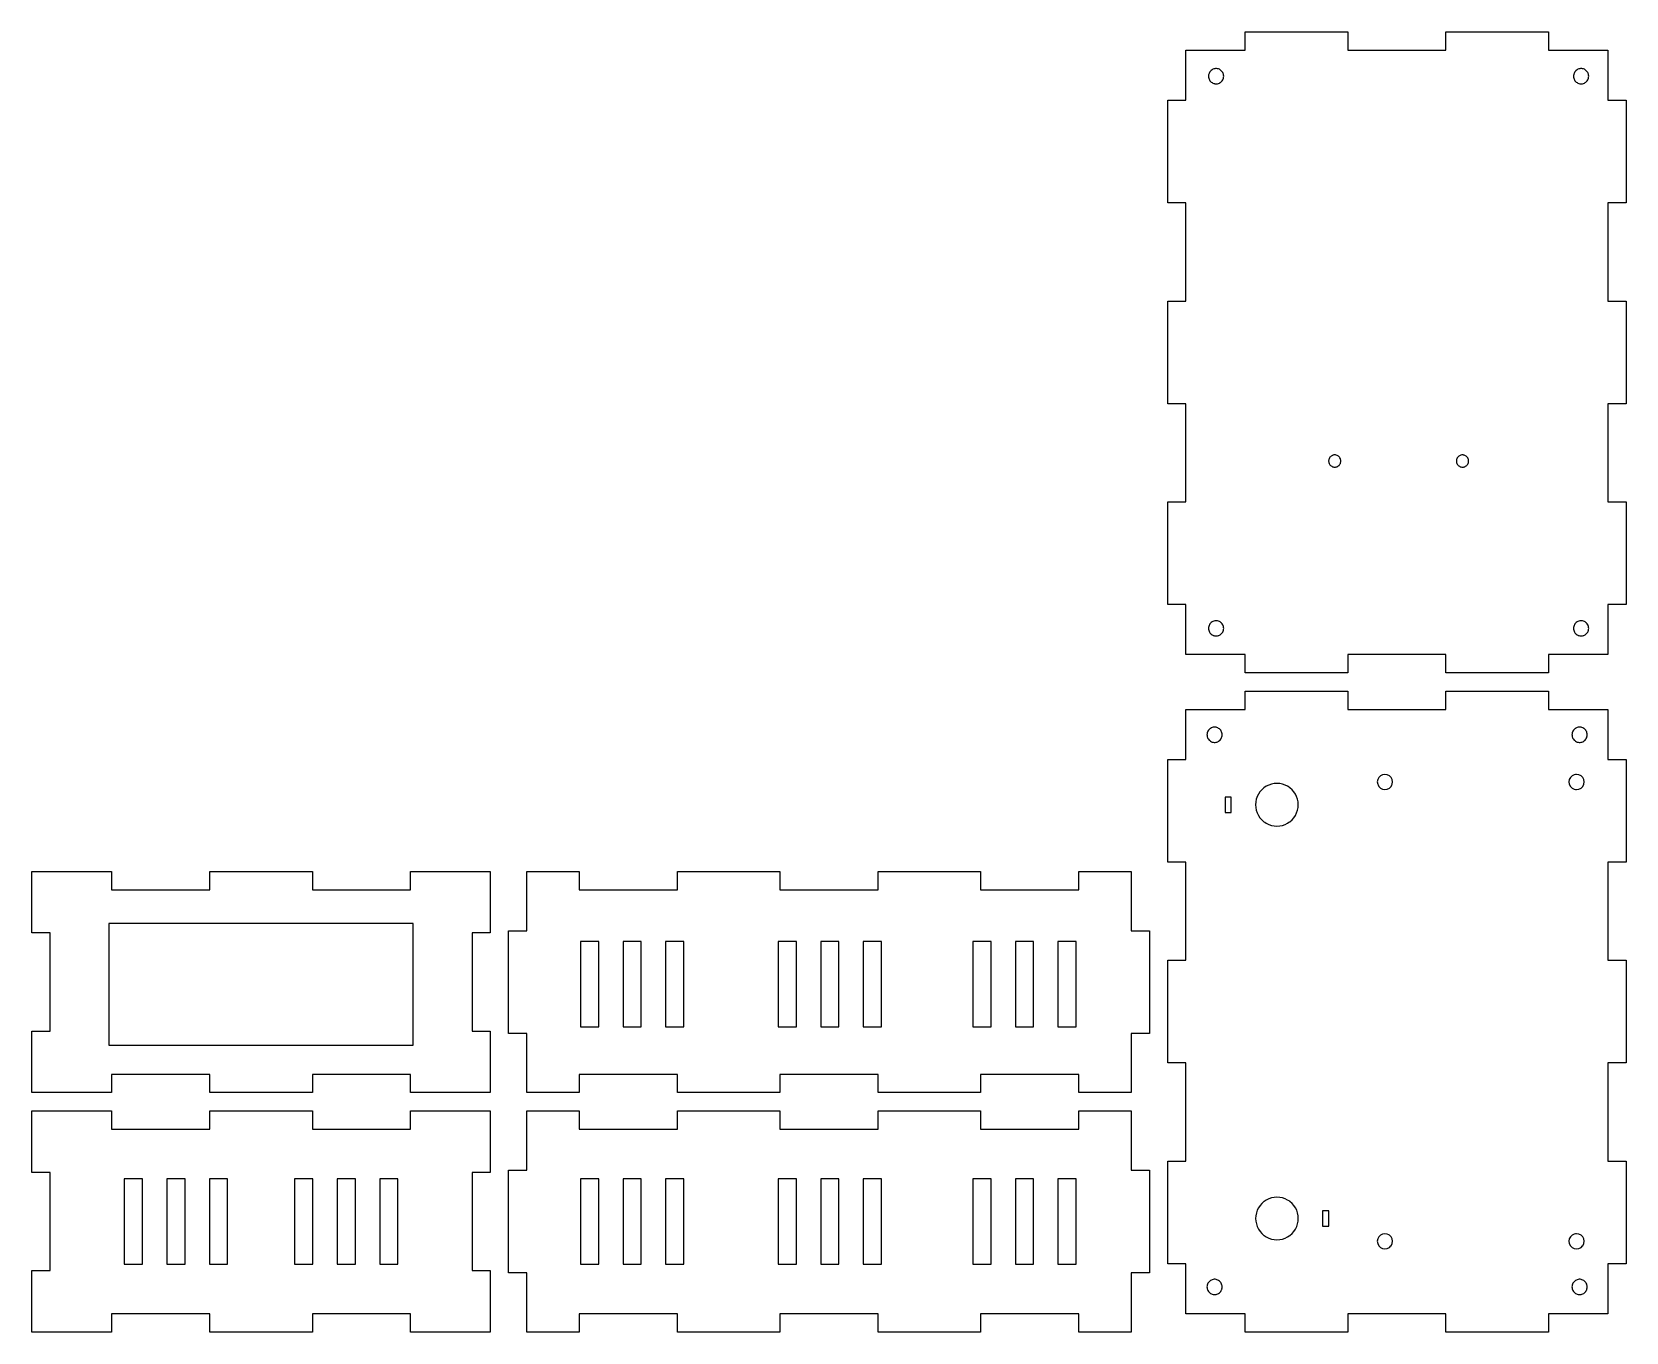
# Model space of a CAD drawing. Header units: millimetres. Extents: x -100 to 162, y 116 to 329.
import ezdxf

# ---------------------------------------------------------------- set-up
doc = ezdxf.new("R2010")
doc.units = ezdxf.units.MM
doc.layers.get('0').update_dxf_attribs({"linetype": 'CONTINUOUS'})

msp = doc.modelspace()

# ---------------------------------------------------------------- linework, layer by layer
at = {"color": 7}
for points in [[(149.149994, 329.260002), (149.149994, 326.260002), (153.251999, 326.260002), (155.753006, 326.260002), (158.899994, 326.260002), (158.899994, 320.722), (158.899994, 318.010002), (161.899994, 318.010002), (161.899994, 301.150002), (158.899994, 301.150002), (158.899994, 285.010002), (161.899994, 285.010002), (161.899994, 281.256004), (161.899994, 268.150002), (158.899994, 268.150002), (158.899994, 257.718002), (158.899994, 252.010002), (161.899994, 252.010002), (161.899994, 235.150002), (158.899994, 235.150002), (158.899994, 229.968001), (158.899994, 226.900002), (153.251999, 226.900002), (149.149994, 226.900002), (149.149994, 223.900002), (132.289993, 223.900002), (132.289993, 226.900002), (131.072006, 226.900002), (116.150002, 226.900002), (116.150002, 223.900002), (99.290001, 223.900002), (99.290001, 226.900002), (93.248001, 226.900002), (89.540001, 226.900002), (89.540001, 235.150002), (86.540001, 235.150002), (86.540001, 248.488003), (86.540001, 252.010002), (89.540001, 252.010002), (89.540001, 268.150002), (86.540001, 268.150002), (86.540001, 281.256004), (86.540001, 285.010002), (89.540001, 285.010002), (89.540001, 301.150002), (86.540001, 301.150002), (86.540001, 318.010002), (89.540001, 318.010002), (89.540001, 326.260002), (93.248001, 326.260002), (95.748001, 326.260002), (99.290001, 326.260002), (99.290001, 329.260002), (116.150002, 329.260002), (116.150002, 326.260002), (131.072006, 326.260002), (132.289993, 326.260002), (132.289993, 329.260002)], [(93.257004, 322.128998), (93.248001, 321.972), (93.257004, 321.815002), (93.287003, 321.661003), (93.334999, 321.511002), (93.402, 321.369003), (93.486, 321.236), (93.585999, 321.114998), (93.700996, 321.007004), (93.828003, 320.915001), (93.964996, 320.839005), (94.111, 320.780998), (94.208, 320.756111), (94.263, 320.742004), (94.418999, 320.722), (94.575996, 320.722), (94.732002, 320.742004), (94.884003, 320.780998), (95.029999, 320.839005), (95.167, 320.915001), (95.232002, 320.96209), (95.293999, 321.007004), (95.408997, 321.114998), (95.509003, 321.236), (95.593002, 321.369003), (95.660004, 321.511002), (95.708, 321.661003), (95.737999, 321.815002), (95.748001, 321.972), (95.737999, 322.128998), (95.721161, 322.216003), (95.708, 322.284004), (95.660004, 322.433998), (95.593002, 322.576004), (95.509003, 322.709), (95.408997, 322.830002), (95.293999, 322.938004), (95.167, 323.029999), (95.029999, 323.106003), (94.884003, 323.164001), (94.732002, 323.203003), (94.575996, 323.223), (94.418999, 323.223), (94.263, 323.203003), (94.208, 323.188889), (94.111, 323.164001), (93.964996, 323.106003), (93.828003, 323.029999), (93.700996, 322.938004), (93.585999, 322.830002), (93.486, 322.709), (93.402, 322.576004), (93.334999, 322.433998), (93.287003, 322.284004), (93.273842, 322.216003)], [(153.261993, 322.128998), (153.251999, 321.972), (153.261993, 321.815002), (153.292007, 321.661003), (153.339996, 321.511002), (153.406998, 321.369003), (153.490997, 321.236), (153.591003, 321.114998), (153.600006, 321.106552), (153.705994, 321.007004), (153.832993, 320.915001), (153.970001, 320.839005), (154.115997, 320.780998), (154.268005, 320.742004), (154.423996, 320.722), (154.580994, 320.722), (154.623993, 320.727516), (154.737, 320.742004), (154.889008, 320.780998), (155.035004, 320.839005), (155.171997, 320.915001), (155.298996, 321.007004), (155.414001, 321.114998), (155.514008, 321.236), (155.598007, 321.369003), (155.647995, 321.474968), (155.664993, 321.511002), (155.712997, 321.661003), (155.742996, 321.815002), (155.753006, 321.972), (155.742996, 322.128998), (155.726166, 322.216003), (155.712997, 322.284004), (155.664993, 322.433998), (155.647995, 322.470032), (155.598007, 322.576004), (155.514008, 322.709), (155.414001, 322.830002), (155.298996, 322.938004), (155.171997, 323.029999), (155.035004, 323.106003), (154.889008, 323.164001), (154.737, 323.203003), (154.623993, 323.217491), (154.580994, 323.223), (154.423996, 323.223), (154.268005, 323.203003), (154.115997, 323.164001), (153.970001, 323.106003), (153.832993, 323.029999), (153.705994, 322.938004), (153.600006, 322.838455), (153.591003, 322.830002), (153.490997, 322.709), (153.406998, 322.576004), (153.339996, 322.433998), (153.292007, 322.284004), (153.278839, 322.216003)], [(113.614998, 257.794003), (113.664001, 257.777405), (113.738998, 257.752003), (113.866997, 257.726002), (113.998001, 257.718002), (114.127998, 257.726002), (114.257004, 257.752003), (114.379997, 257.794003), (114.498001, 257.852001), (114.607002, 257.925003), (114.688004, 257.996082), (114.705002, 258.011002), (114.791, 258.110001), (114.863998, 258.219002), (114.921997, 258.336002), (114.963997, 258.461002), (114.988998, 258.589001), (114.998001, 258.720001), (114.997452, 258.728001), (114.988998, 258.851002), (114.963997, 258.979), (114.921997, 259.104), (114.863998, 259.221001), (114.791, 259.330002), (114.705002, 259.429001), (114.688004, 259.44392), (114.607002, 259.514999), (114.498001, 259.588001), (114.379997, 259.646), (114.257004, 259.688), (114.127998, 259.714001), (113.998001, 259.723), (113.866997, 259.714001), (113.738998, 259.688), (113.664001, 259.662598), (113.614998, 259.646), (113.498001, 259.588001), (113.389, 259.514999), (113.290001, 259.429001), (113.204002, 259.330002), (113.132004, 259.221001), (113.073997, 259.104), (113.031998, 258.979), (113.005997, 258.851002), (112.998489, 258.728001), (112.998001, 258.720001), (113.005997, 258.589001), (113.031998, 258.461002), (113.073997, 258.336002), (113.132004, 258.219002), (113.204002, 258.110001), (113.290001, 258.011002), (113.389, 257.925003), (113.498001, 257.852001)], [(134.136002, 258.219002), (134.143997, 258.207054), (134.209, 258.110001), (134.294998, 258.011002), (134.393005, 257.925003), (134.501999, 257.852001), (134.619995, 257.794003), (134.742996, 257.752003), (134.871994, 257.726002), (135.001999, 257.718002), (135.132996, 257.726002), (135.167999, 257.733112), (135.261002, 257.752003), (135.384995, 257.794003), (135.501999, 257.852001), (135.610992, 257.925003), (135.710007, 258.011002), (135.796005, 258.110001), (135.869003, 258.219002), (135.925995, 258.336002), (135.968002, 258.461002), (135.994003, 258.589001), (136.003006, 258.720001), (136.002457, 258.728001), (135.994003, 258.851002), (135.968002, 258.979), (135.925995, 259.104), (135.869003, 259.221001), (135.796005, 259.330002), (135.710007, 259.429001), (135.610992, 259.514999), (135.501999, 259.588001), (135.384995, 259.646), (135.261002, 259.688), (135.167999, 259.70689), (135.132996, 259.714001), (135.001999, 259.723), (134.871994, 259.714001), (134.742996, 259.688), (134.619995, 259.646), (134.501999, 259.588001), (134.393005, 259.514999), (134.294998, 259.429001), (134.209, 259.330002), (134.136002, 259.221001), (134.078003, 259.104), (134.035995, 258.979), (134.011002, 258.851002), (134.002548, 258.728001), (134.001999, 258.720001), (134.011002, 258.589001), (134.035995, 258.461002), (134.078003, 258.336002)], [(93.964996, 230.084002), (94.035484, 230.056002), (94.111, 230.026001), (94.208, 230.001113), (94.263, 229.987001), (94.418999, 229.968001), (94.575996, 229.968001), (94.732002, 229.987001), (94.884003, 230.026001), (94.959518, 230.056002), (95.029999, 230.084002), (95.167, 230.160001), (95.293999, 230.252001), (95.408997, 230.360002), (95.509003, 230.481001), (95.593002, 230.614001), (95.660004, 230.756001), (95.708, 230.906001), (95.737999, 231.061001), (95.739212, 231.080001), (95.748001, 231.218001), (95.737999, 231.375001), (95.708, 231.529001), (95.660004, 231.679001), (95.593002, 231.821001), (95.509003, 231.954), (95.408997, 232.075001), (95.37812, 232.104002), (95.293999, 232.183001), (95.167, 232.275002), (95.029999, 232.351002), (94.884003, 232.409), (94.732002, 232.448002), (94.575996, 232.468), (94.418999, 232.468), (94.263, 232.448002), (94.111, 232.409), (93.964996, 232.351002), (93.828003, 232.275002), (93.700996, 232.183001), (93.616882, 232.104002), (93.585999, 232.075001), (93.486, 231.954), (93.402, 231.821001), (93.334999, 231.679001), (93.287003, 231.529001), (93.257004, 231.375001), (93.248001, 231.218001), (93.255913, 231.080001), (93.257004, 231.061001), (93.287003, 230.906001), (93.334999, 230.756001), (93.402, 230.614001), (93.486, 230.481001), (93.585999, 230.360002), (93.700996, 230.252001), (93.828003, 230.160001)], [(153.261993, 231.375001), (153.251999, 231.218001), (153.261993, 231.061001), (153.292007, 230.906001), (153.339996, 230.756001), (153.406998, 230.614001), (153.490997, 230.481001), (153.591003, 230.360002), (153.600006, 230.351549), (153.705994, 230.252001), (153.832993, 230.160001), (153.970001, 230.084002), (154.040482, 230.056002), (154.115997, 230.026001), (154.268005, 229.987001), (154.423996, 229.968001), (154.580994, 229.968001), (154.737, 229.987001), (154.889008, 230.026001), (154.964523, 230.056002), (155.035004, 230.084002), (155.171997, 230.160001), (155.298996, 230.252001), (155.414001, 230.360002), (155.514008, 230.481001), (155.598007, 230.614001), (155.647995, 230.719972), (155.664993, 230.756001), (155.712997, 230.906001), (155.742996, 231.061001), (155.753006, 231.218001), (155.742996, 231.375001), (155.712997, 231.529001), (155.664993, 231.679001), (155.647995, 231.715031), (155.598007, 231.821001), (155.514008, 231.954), (155.414001, 232.075001), (155.383118, 232.104002), (155.298996, 232.183001), (155.171997, 232.275002), (155.035004, 232.351002), (154.889008, 232.409), (154.737, 232.448002), (154.580994, 232.468), (154.423996, 232.468), (154.268005, 232.448002), (154.115997, 232.409), (153.970001, 232.351002), (153.832993, 232.275002), (153.705994, 232.183001), (153.621887, 232.104002), (153.600006, 232.083454), (153.591003, 232.075001), (153.490997, 231.954), (153.406998, 231.821001), (153.339996, 231.679001), (153.292007, 231.529001)], [(158.899994, 217.900001), (158.899994, 215.720001), (158.899994, 212.472001), (158.899994, 209.650001), (161.899994, 209.650001), (161.899994, 192.790001), (158.899994, 192.790001), (158.899994, 176.650002), (161.899994, 176.650002), (161.899994, 159.790001), (158.899994, 159.790001), (158.899994, 143.650002), (161.899994, 143.650002), (161.899994, 129.217003), (161.899994, 126.790001), (158.899994, 126.790001), (158.899994, 121.717003), (158.899994, 118.540001), (153.001999, 118.540001), (149.149994, 118.540001), (149.149994, 115.540001), (132.289993, 115.540001), (132.289993, 118.540001), (131.072006, 118.540001), (120.998001, 118.540001), (116.150002, 118.540001), (116.150002, 115.540001), (100.997002, 115.540001), (99.290001, 115.540001), (99.290001, 118.540001), (98.304001, 118.540001), (92.998001, 118.540001), (89.540001, 118.540001), (89.540001, 125.290001), (89.540001, 126.790001), (86.540001, 126.790001), (86.540001, 143.650002), (89.540001, 143.650002), (89.540001, 148.900002), (89.540001, 150.183998), (89.540001, 159.790001), (86.540001, 159.790001), (86.540001, 176.650002), (89.540001, 176.650002), (89.540001, 182.952), (89.540001, 191.260002), (89.540001, 192.790001), (86.540001, 192.790001), (86.540001, 209.650001), (89.540001, 209.650001), (89.540001, 215.720001), (89.540001, 217.900001), (99.290001, 217.900001), (99.290001, 220.900001), (116.150002, 220.900001), (116.150002, 217.900001), (131.072006, 217.900001), (132.289993, 217.900001), (132.289993, 220.900001), (149.149994, 220.900001), (149.149994, 217.900001)], [(94.013, 212.492001), (94.168999, 212.472001), (94.208, 212.472001), (94.325996, 212.472001), (94.482002, 212.492001), (94.634003, 212.531001), (94.779999, 212.589001), (94.917, 212.665001), (95.043999, 212.757001), (95.158997, 212.865001), (95.259003, 212.986001), (95.343002, 213.119001), (95.410004, 213.261001), (95.458, 213.411001), (95.487999, 213.565001), (95.494812, 213.672001), (95.498001, 213.722001), (95.487999, 213.879001), (95.458, 214.034001), (95.410004, 214.184001), (95.343002, 214.326001), (95.259003, 214.459001), (95.158997, 214.580001), (95.043999, 214.688001), (94.917, 214.780001), (94.779999, 214.856001), (94.634003, 214.914001), (94.482002, 214.953001), (94.325996, 214.972001), (94.208, 214.972001), (94.168999, 214.972001), (94.013, 214.953001), (93.861, 214.914001), (93.714996, 214.856001), (93.578003, 214.780001), (93.450996, 214.688001), (93.335999, 214.580001), (93.236, 214.459001), (93.152, 214.326001), (93.084999, 214.184001), (93.037003, 214.034001), (93.007004, 213.879001), (92.998001, 213.722001), (93.00087, 213.672001), (93.007004, 213.565001), (93.037003, 213.411001), (93.084999, 213.261001), (93.152, 213.119001), (93.236, 212.986001), (93.335999, 212.865001), (93.450996, 212.757001), (93.578003, 212.665001), (93.714996, 212.589001), (93.861, 212.531001)], [(153.582993, 212.665001), (153.600006, 212.655571), (153.720001, 212.589001), (153.865997, 212.531001), (154.018005, 212.492001), (154.173996, 212.472001), (154.330994, 212.472001), (154.487, 212.492001), (154.623993, 212.527153), (154.639008, 212.531001), (154.785004, 212.589001), (154.921997, 212.665001), (155.048996, 212.757001), (155.164001, 212.865001), (155.264008, 212.986001), (155.348007, 213.119001), (155.414993, 213.261001), (155.462997, 213.411001), (155.492996, 213.565001), (155.499817, 213.672001), (155.503006, 213.722001), (155.492996, 213.879001), (155.462997, 214.034001), (155.414993, 214.184001), (155.348007, 214.326001), (155.264008, 214.459001), (155.164001, 214.580001), (155.048996, 214.688001), (154.921997, 214.780001), (154.785004, 214.856001), (154.639008, 214.914001), (154.623993, 214.91785), (154.487, 214.953001), (154.330994, 214.972001), (154.173996, 214.972001), (154.018005, 214.953001), (153.865997, 214.914001), (153.720001, 214.856001), (153.600006, 214.789432), (153.582993, 214.780001), (153.455994, 214.688001), (153.341003, 214.580001), (153.240997, 214.459001), (153.156998, 214.326001), (153.089996, 214.184001), (153.042007, 214.034001), (153.011993, 213.879001), (153.001999, 213.722001), (153.005188, 213.672001), (153.011993, 213.565001), (153.042007, 213.411001), (153.089996, 213.261001), (153.156998, 213.119001), (153.240997, 212.986001), (153.341003, 212.865001), (153.455994, 212.757001)], [(121.861, 204.784001), (122.248001, 204.722001), (122.634003, 204.784001), (122.983002, 204.961001), (123.259003, 205.238001), (123.382782, 205.480001), (123.436996, 205.586001), (123.498001, 205.972001), (123.436996, 206.359001), (123.259003, 206.707002), (122.983002, 206.984001), (122.634003, 207.161001), (122.248001, 207.222001), (121.861, 207.161001), (121.513, 206.984001), (121.236, 206.707002), (121.058998, 206.359001), (120.998001, 205.972001), (121.058998, 205.586001), (121.112915, 205.480001), (121.236, 205.238001), (121.513, 204.961001)], [(152.563004, 206.359001), (152.501999, 205.972001), (152.563004, 205.586001), (152.740997, 205.238001), (153.016998, 204.961001), (153.365997, 204.784001), (153.600006, 204.746416), (153.751999, 204.722001), (154.139008, 204.784001), (154.487, 204.961001), (154.764008, 205.238001), (154.940994, 205.586001), (155.003006, 205.972001), (154.940994, 206.359001), (154.764008, 206.707002), (154.487, 206.984001), (154.139008, 207.161001), (153.751999, 207.222001), (153.600006, 207.197981), (153.365997, 207.161001), (153.016998, 206.984001), (152.740997, 206.707002)], [(106.248001, 199.187), (106.472084, 199.336), (106.496002, 199.351902), (106.629997, 199.441002), (106.974998, 199.743001), (107.278, 200.088001), (107.531998, 200.469001), (107.735001, 200.880001), (107.883003, 201.313002), (107.972, 201.763001), (108.002998, 202.220001), (107.972, 202.677001), (107.883003, 203.127001), (107.735001, 203.560001), (107.531998, 203.971002), (107.278, 204.352001), (106.974998, 204.697001), (106.629997, 204.999002), (106.496002, 205.0881), (106.248001, 205.253001), (105.836998, 205.456001), (105.402, 205.603002), (104.952003, 205.693001), (104.494003, 205.722001), (104.036003, 205.693001), (103.585999, 205.603002), (103.152, 205.456001), (102.739998, 205.253001), (102.358002, 204.999002), (102.013, 204.697001), (101.710999, 204.352001), (101.456001, 203.971002), (101.252998, 203.560001), (101.209251, 203.432001), (101.105003, 203.127001), (101.015999, 202.677001), (100.986, 202.220001), (101.015999, 201.763001), (101.105003, 201.313002), (101.252998, 200.880001), (101.456001, 200.469001), (101.710999, 200.088001), (102.013, 199.743001), (102.358002, 199.441002), (102.515915, 199.336), (102.739998, 199.187), (103.152, 198.984001), (103.585999, 198.837002), (104.036003, 198.747002), (104.494003, 198.717001), (104.952003, 198.747002), (105.402, 198.837002), (105.836998, 198.984001)], [(95.998001, 200.969001), (96.998001, 200.969001), (96.998001, 203.471002), (95.998001, 203.471002)], [(-54.07, 191.260002), (-54.07, 188.260002), (-37.93, 188.260002), (-37.93, 191.260002), (-24.82, 191.260002), (-24.82, 188.260002), (-24.82, 182.952), (-24.82, 181.510002), (-24.82, 181.150002), (-27.82, 181.150002), (-27.82, 166.568001), (-27.82, 165.010002), (-24.82, 165.010002), (-24.82, 154.900002), (-27.82, 154.900002), (-32.768002, 154.900002), (-37.498001, 154.900002), (-37.93, 154.900002), (-37.93, 157.900002), (-54.07, 157.900002), (-54.07, 154.900002), (-65.536003, 154.900002), (-70.93, 154.900002), (-70.93, 157.900002), (-87.07, 157.900002), (-87.07, 154.900002), (-100.18, 154.900002), (-100.18, 157.900002), (-100.18, 165.010002), (-97.18, 165.010002), (-97.18, 181.150002), (-100.18, 181.150002), (-100.18, 182.952), (-100.18, 191.260002), (-87.07, 191.260002), (-87.07, 188.260002), (-70.93, 188.260002), (-70.93, 191.260002), (-65.536003, 191.260002)], [(80.540001, 191.260002), (80.540001, 182.952), (80.540001, 181.510002), (83.540001, 181.510002), (83.540001, 176.650002), (83.540001, 164.650002), (80.540001, 164.650002), (80.540001, 154.900002), (71.93, 154.900002), (71.93, 157.900002), (71.502998, 157.900002), (68.501999, 157.900002), (65.536003, 157.900002), (64.501999, 157.900002), (61.501999, 157.900002), (57.501999, 157.900002), (55.790001, 157.900002), (55.790001, 154.900002), (38.93, 154.900002), (38.93, 157.900002), (36.5, 157.900002), (32.5, 157.900002), (29.5, 157.900002), (25.5, 157.900002), (22.790001, 157.900002), (22.790001, 154.900002), (22.499001, 154.900002), (6.999, 154.900002), (5.93, 154.900002), (5.93, 157.900002), (3.998, 157.900002), (0, 157.900002), (-10.21, 157.900002), (-10.21, 154.900002), (-18.82, 154.900002), (-18.82, 157.900002), (-18.82, 164.650002), (-21.82, 164.650002), (-21.82, 165.010002), (-21.82, 166.568001), (-21.82, 181.510002), (-18.82, 181.510002), (-18.82, 182.952), (-18.82, 188.260002), (-18.82, 191.260002), (-10.21, 191.260002), (-10.21, 188.260002), (0, 188.260002), (5.93, 188.260002), (5.93, 191.260002), (22.790001, 191.260002), (22.790001, 188.260002), (38.93, 188.260002), (38.93, 191.260002), (55.790001, 191.260002), (55.790001, 188.260002), (65.536003, 188.260002), (71.93, 188.260002), (71.93, 191.260002)], [(-37.93, 182.722), (-65.536003, 182.722), (-87.502998, 182.722), (-87.502998, 165.010002), (-87.502998, 162.717003), (-65.536003, 162.717003), (-37.93, 162.717003), (-37.498001, 162.717003), (-37.498001, 182.722)], [(-10.003, 179.722), (-10.003, 166.568001), (-10.003, 165.717003), (-7.002, 165.717003), (-7.002, 166.568001), (-7.002, 179.722)], [(-3.002, 179.722), (-3.002, 166.568001), (-3.002, 165.717003), (-0.002, 165.717003), (-0.002, 166.568001), (-0.002, 179.722)], [(3.998, 179.722), (3.998, 165.717003), (5.93, 165.717003), (6.999, 165.717003), (6.999, 179.722), (5.93, 179.722)], [(22.790001, 179.722), (22.499001, 179.722), (22.499001, 165.717003), (22.790001, 165.717003), (25.5, 165.717003), (25.5, 179.722)], [(29.5, 179.722), (29.5, 165.717003), (32.5, 165.717003), (32.5, 179.722)], [(36.5, 179.722), (36.5, 165.717003), (39.500999, 165.717003), (39.500999, 179.722)], [(54.500999, 179.722), (54.500999, 165.717003), (57.501999, 165.717003), (57.501999, 179.722)], [(61.501999, 179.722), (61.501999, 165.717003), (64.501999, 165.717003), (64.501999, 179.722)], [(68.501999, 179.722), (68.501999, 165.717003), (71.502998, 165.717003), (71.502998, 179.722)], [(-24.82, 151.900002), (-24.82, 150.183998), (-24.82, 141.790001), (-27.82, 141.790001), (-27.82, 125.650002), (-24.82, 125.650002), (-24.82, 125.290001), (-24.82, 115.540001), (-32.768002, 115.540001), (-37.93, 115.540001), (-37.93, 118.540001), (-39.998001, 118.540001), (-42.998001, 118.540001), (-46.998001, 118.540001), (-49.999001, 118.540001), (-53.999001, 118.540001), (-54.07, 118.540001), (-54.07, 115.540001), (-65.536003, 115.540001), (-70.93, 115.540001), (-70.93, 118.540001), (-71.000999, 118.540001), (-75.000999, 118.540001), (-78.001999, 118.540001), (-82.001999, 118.540001), (-85.002998, 118.540001), (-87.07, 118.540001), (-87.07, 115.540001), (-100.18, 115.540001), (-100.18, 125.650002), (-97.18, 125.650002), (-97.18, 141.790001), (-100.18, 141.790001), (-100.18, 150.183998), (-100.18, 151.900002), (-87.07, 151.900002), (-87.07, 150.183998), (-87.07, 148.900002), (-85.002998, 148.900002), (-82.001999, 148.900002), (-78.001999, 148.900002), (-75.000999, 148.900002), (-71.000999, 148.900002), (-70.93, 148.900002), (-70.93, 150.183998), (-70.93, 151.900002), (-65.536003, 151.900002), (-54.07, 151.900002), (-54.07, 150.183998), (-54.07, 148.900002), (-53.999001, 148.900002), (-49.999001, 148.900002), (-46.998001, 148.900002), (-42.998001, 148.900002), (-39.998001, 148.900002), (-37.93, 148.900002), (-37.93, 150.183998), (-37.93, 151.900002), (-32.768002, 151.900002)], [(71.93, 151.900002), (80.540001, 151.900002), (80.540001, 150.183998), (80.540001, 148.900002), (80.540001, 143.650002), (80.540001, 142.150002), (83.540001, 142.150002), (83.540001, 125.290001), (80.540001, 125.290001), (80.540001, 118.540001), (80.540001, 115.540001), (71.93, 115.540001), (71.93, 118.540001), (65.536003, 118.540001), (64.501999, 118.540001), (61.501999, 118.540001), (57.501999, 118.540001), (55.790001, 118.540001), (55.790001, 115.540001), (38.93, 115.540001), (38.93, 118.540001), (36.5, 118.540001), (32.5, 118.540001), (29.5, 118.540001), (25.5, 118.540001), (22.790001, 118.540001), (22.790001, 115.540001), (5.93, 115.540001), (5.93, 118.540001), (3.998, 118.540001), (0, 118.540001), (-0.002, 118.540001), (-3.002, 118.540001), (-7.002, 118.540001), (-10.003, 118.540001), (-10.21, 118.540001), (-10.21, 115.540001), (-18.82, 115.540001), (-18.82, 118.540001), (-18.82, 125.290001), (-21.82, 125.290001), (-21.82, 125.650002), (-21.82, 141.790001), (-21.82, 142.150002), (-18.82, 142.150002), (-18.82, 148.900002), (-18.82, 150.183998), (-18.82, 151.900002), (-10.21, 151.900002), (-10.21, 150.183998), (-10.21, 148.900002), (-10.003, 148.900002), (-7.002, 148.900002), (-3.002, 148.900002), (-0.002, 148.900002), (0, 148.900002), (3.998, 148.900002), (5.93, 148.900002), (5.93, 150.183998), (5.93, 151.900002), (22.790001, 151.900002), (22.790001, 150.183998), (22.790001, 148.900002), (25.5, 148.900002), (29.5, 148.900002), (32.5, 148.900002), (36.5, 148.900002), (38.93, 148.900002), (38.93, 150.183998), (38.93, 151.900002), (55.790001, 151.900002), (55.790001, 150.183998), (55.790001, 148.900002), (57.501999, 148.900002), (61.501999, 148.900002), (64.501999, 148.900002), (65.536003, 148.900002), (71.93, 148.900002), (71.93, 150.183998)], [(-85.002998, 140.722), (-85.002998, 126.717003), (-82.001999, 126.717003), (-82.001999, 140.722), (-85.002998, 140.722)], [(-78.001999, 140.722), (-78.001999, 126.717003), (-75.000999, 126.717003), (-75.000999, 140.722)], [(-71.000999, 140.722), (-71.000999, 126.717003), (-68.000999, 126.717003), (-68.000999, 140.722)], [(-56.999001, 140.722), (-56.999001, 126.717003), (-53.999001, 126.717003), (-53.999001, 140.722)], [(-49.999001, 140.722), (-49.999001, 126.717003), (-46.998001, 126.717003), (-46.998001, 140.722)], [(-42.998001, 140.722), (-42.998001, 126.717003), (-39.998001, 126.717003), (-39.998001, 140.722)], [(-10.003, 140.722), (-10.003, 126.717003), (-7.002, 126.717003), (-7.002, 140.722)], [(-3.002, 140.722), (-3.002, 126.717003), (-0.002, 126.717003), (-0.002, 140.722)], [(3.998, 140.722), (3.998, 126.717003), (6.999, 126.717003), (6.999, 140.722)], [(22.499001, 140.722), (22.499001, 126.717003), (25.5, 126.717003), (25.5, 140.722)], [(29.5, 140.722), (29.5, 126.717003), (32.5, 126.717003), (32.5, 140.722)], [(36.5, 140.722), (36.5, 126.717003), (38.93, 126.717003), (39.500999, 126.717003), (39.500999, 140.722), (38.93, 140.722)], [(57.501999, 140.722), (54.500999, 140.722), (54.500999, 126.717003), (57.501999, 126.717003)], [(64.501999, 140.722), (61.501999, 140.722), (61.501999, 126.717003), (64.501999, 126.717003)], [(68.501999, 140.722), (68.501999, 126.717003), (71.502998, 126.717003), (71.502998, 140.722)], [(102.370003, 131.441002), (102.400002, 131.421051), (102.751999, 131.187004), (103.163002, 130.984001), (103.598, 130.836998), (104.047997, 130.747002), (104.505997, 130.717003), (104.963997, 130.747002), (105.414001, 130.836998), (105.848, 130.984001), (106.260002, 131.187004), (106.496002, 131.343925), (106.641998, 131.441002), (106.987, 131.743004), (107.289001, 132.087997), (107.543999, 132.469002), (107.747002, 132.880005), (107.894997, 133.313004), (107.984001, 133.763), (108.014, 134.220001), (107.984001, 134.677002), (107.894997, 135.126999), (107.747002, 135.559998), (107.543999, 135.971001), (107.289001, 136.352005), (106.987, 136.696999), (106.641998, 136.999001), (106.496002, 137.096077), (106.260002, 137.252998), (105.848, 137.456001), (105.414001, 137.603004), (104.963997, 137.693001), (104.505997, 137.722), (104.047997, 137.693001), (103.598, 137.603004), (103.163002, 137.456001), (102.751999, 137.252998), (102.400002, 137.018951), (102.370003, 136.999001), (102.025002, 136.696999), (101.722, 136.352005), (101.468002, 135.971001), (101.264999, 135.559998), (101.116997, 135.126999), (101.028, 134.677002), (100.997002, 134.220001), (101.02549, 133.800003), (101.028, 133.763), (101.116997, 133.313004), (101.264999, 132.880005), (101.468002, 132.469002), (101.722, 132.087997), (102.025002, 131.743004)], [(112.001999, 135.471001), (112.001999, 132.969002), (113.002998, 132.969002), (113.002998, 135.471001)], [(121.861, 129.278999), (122.248001, 129.217003), (122.634003, 129.278999), (122.983002, 129.456001), (123.230103, 129.704002), (123.259003, 129.733002), (123.436996, 130.081001), (123.498001, 130.468002), (123.436996, 130.854004), (123.259003, 131.202003), (122.983002, 131.479004), (122.879997, 131.531242), (122.634003, 131.655998), (122.248001, 131.718002), (121.861, 131.655998), (121.513, 131.479004), (121.236, 131.202003), (121.058998, 130.854004), (120.998001, 130.468002), (121.058998, 130.081001), (121.236, 129.733002), (121.264999, 129.704002), (121.513, 129.456001)], [(154.487, 129.456001), (154.735001, 129.704002), (154.764008, 129.733002), (154.940994, 130.081001), (155.003006, 130.468002), (154.940994, 130.854004), (154.764008, 131.202003), (154.487, 131.479004), (154.139008, 131.655998), (153.751999, 131.718002), (153.600006, 131.693588), (153.365997, 131.655998), (153.016998, 131.479004), (152.740997, 131.202003), (152.563004, 130.854004), (152.501999, 130.468002), (152.563004, 130.081001), (152.740997, 129.733002), (152.769897, 129.704002), (153.016998, 129.456001), (153.365997, 129.278999), (153.751999, 129.217003), (154.139008, 129.278999)], [(94.013, 121.737), (94.168999, 121.717003), (94.208, 121.717003), (94.325996, 121.717003), (94.482002, 121.737), (94.634003, 121.776001), (94.779999, 121.834), (94.917, 121.910004), (95.043999, 122.001999), (95.158997, 122.110001), (95.259003, 122.231003), (95.343002, 122.363998), (95.410004, 122.506004), (95.419601, 122.536003), (95.458, 122.655998), (95.487999, 122.811005), (95.498001, 122.968002), (95.487999, 123.125), (95.458, 123.278999), (95.410004, 123.429001), (95.34819, 123.559998), (95.343002, 123.570999), (95.259003, 123.704002), (95.158997, 123.825005), (95.043999, 123.932999), (94.917, 124.025002), (94.779999, 124.100998), (94.634003, 124.159004), (94.482002, 124.197998), (94.325996, 124.218002), (94.208, 124.218002), (94.168999, 124.218002), (94.013, 124.197998), (93.861, 124.159004), (93.714996, 124.100998), (93.578003, 124.025002), (93.450996, 123.932999), (93.335999, 123.825005), (93.236, 123.704002), (93.152, 123.570999), (93.146812, 123.559998), (93.084999, 123.429001), (93.037003, 123.278999), (93.007004, 123.125), (92.998001, 122.968002), (93.007004, 122.811005), (93.037003, 122.655998), (93.075401, 122.536003), (93.084999, 122.506004), (93.152, 122.363998), (93.236, 122.231003), (93.335999, 122.110001), (93.450996, 122.001999), (93.578003, 121.910004), (93.714996, 121.834), (93.861, 121.776001)], [(153.011993, 123.125), (153.001999, 122.968002), (153.011993, 122.811005), (153.042007, 122.655998), (153.089996, 122.506004), (153.156998, 122.363998), (153.240997, 122.231003), (153.341003, 122.110001), (153.455994, 122.001999), (153.582993, 121.910004), (153.600006, 121.900574), (153.720001, 121.834), (153.865997, 121.776001), (154.018005, 121.737), (154.173996, 121.717003), (154.330994, 121.717003), (154.487, 121.737), (154.623993, 121.772156), (154.639008, 121.776001), (154.785004, 121.834), (154.921997, 121.910004), (155.048996, 122.001999), (155.164001, 122.110001), (155.264008, 122.231003), (155.348007, 122.363998), (155.414993, 122.506004), (155.424606, 122.536003), (155.462997, 122.655998), (155.492996, 122.811005), (155.503006, 122.968002), (155.492996, 123.125), (155.462997, 123.278999), (155.414993, 123.429001), (155.353195, 123.559998), (155.348007, 123.570999), (155.264008, 123.704002), (155.164001, 123.825005), (155.048996, 123.932999), (154.921997, 124.025002), (154.785004, 124.100998), (154.639008, 124.159004), (154.487, 124.197998), (154.330994, 124.218002), (154.173996, 124.218002), (154.018005, 124.197998), (153.865997, 124.159004), (153.720001, 124.100998), (153.600006, 124.034431), (153.582993, 124.025002), (153.455994, 123.932999), (153.341003, 123.825005), (153.240997, 123.704002), (153.156998, 123.570999), (153.15181, 123.559998), (153.089996, 123.429001), (153.042007, 123.278999)]]:
    msp.add_lwpolyline(points, close=True, dxfattribs=at)

doc.saveas('drawing.dxf')
